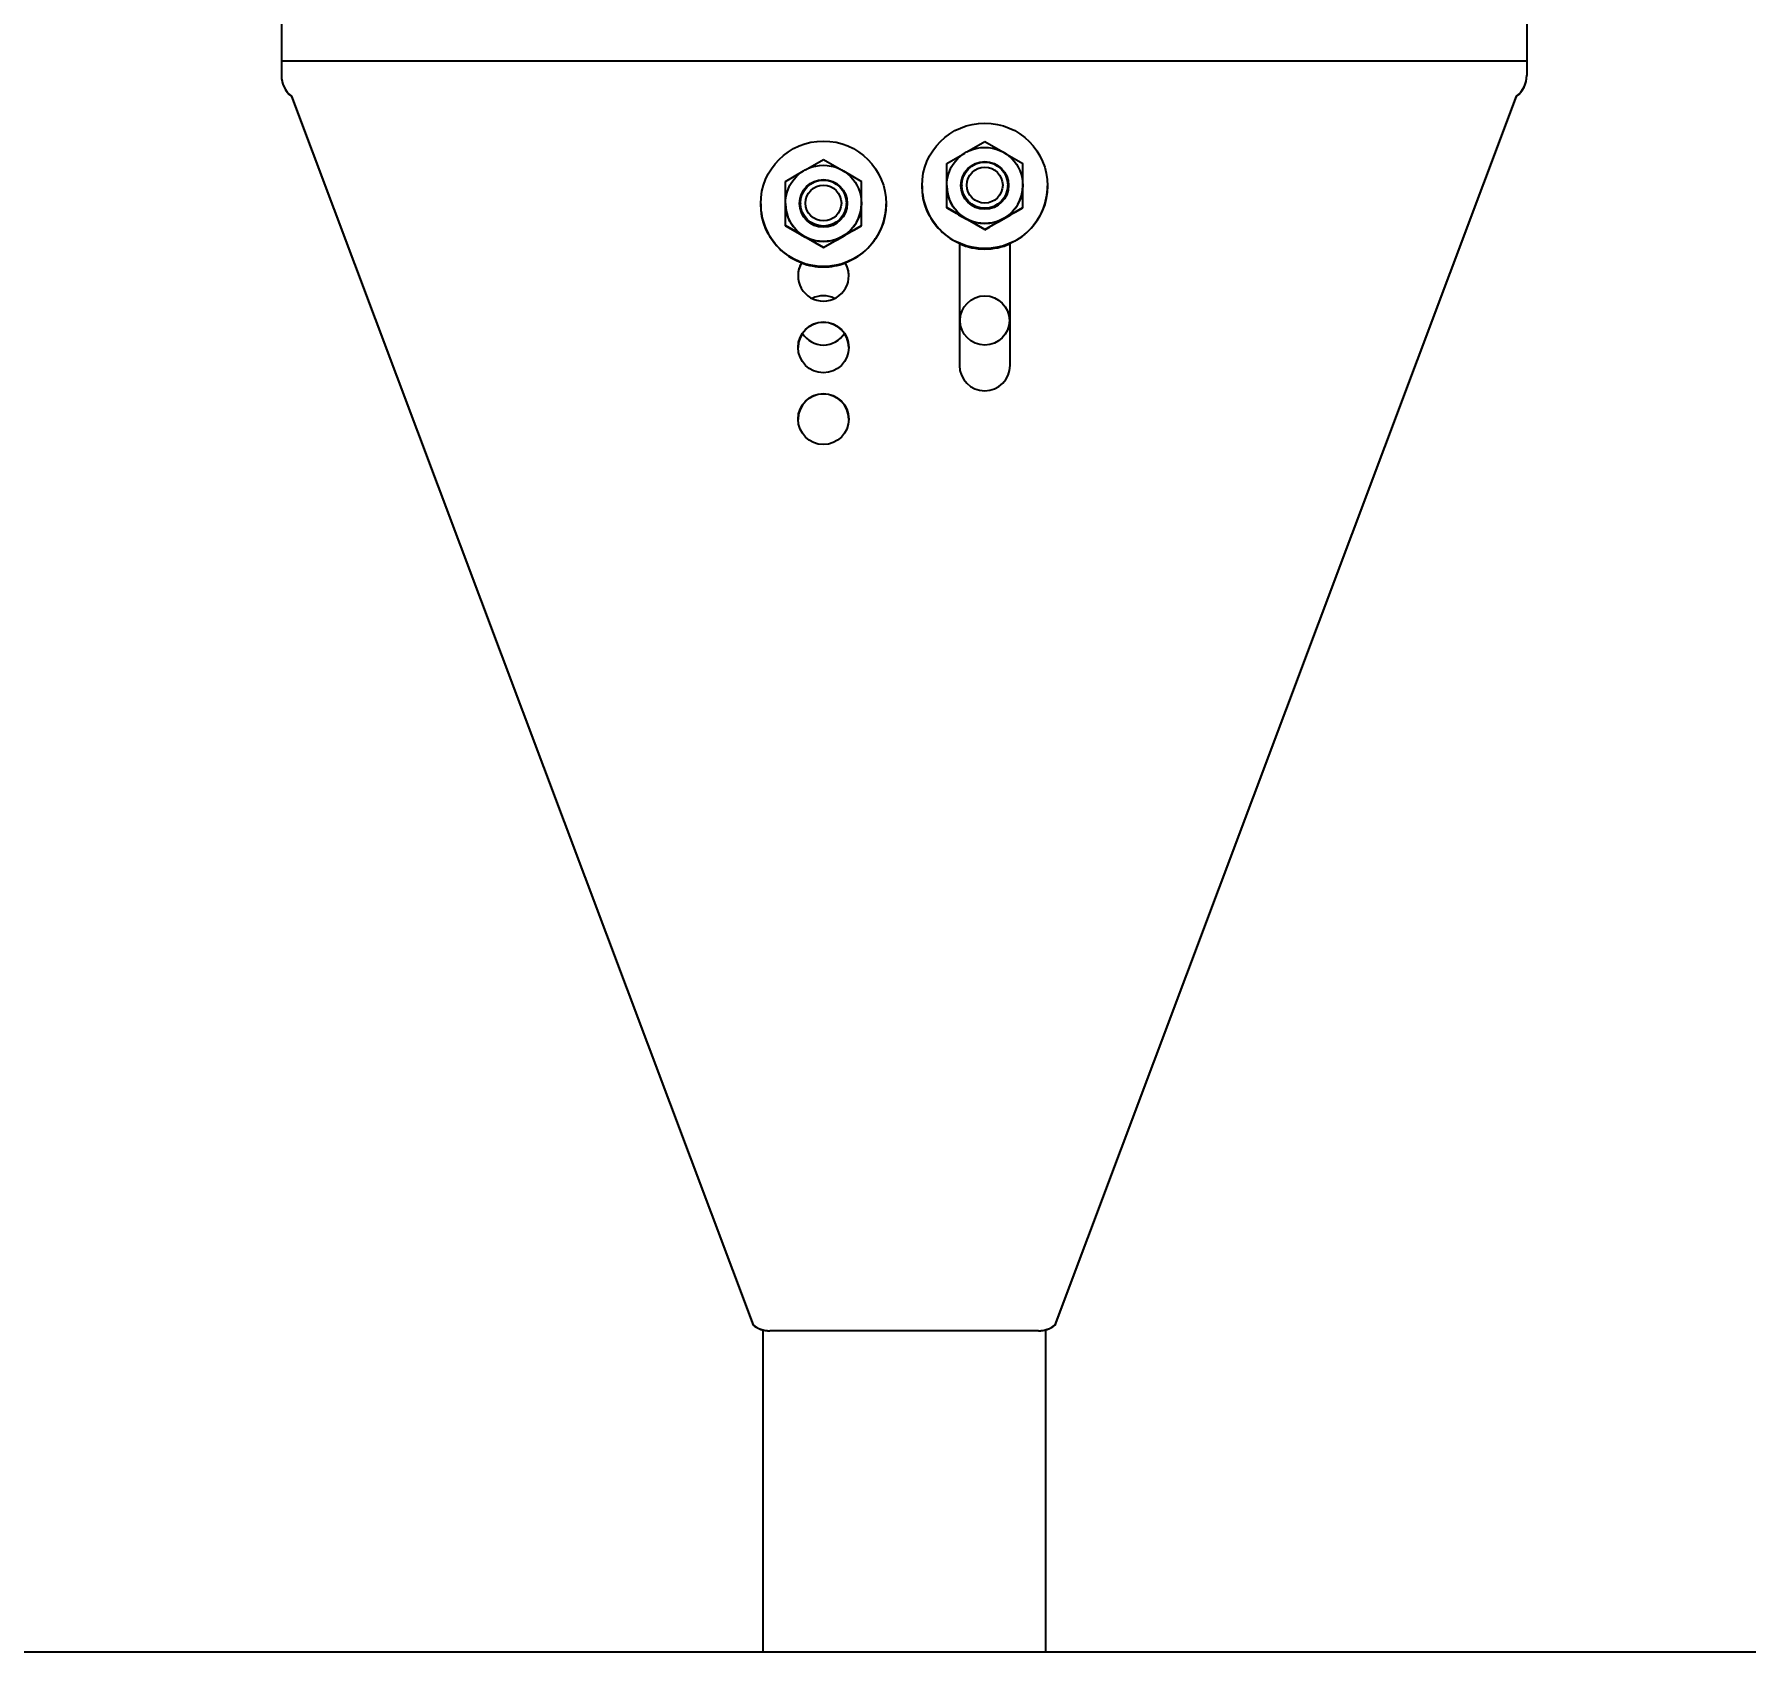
# Model space of a CAD drawing. Header units: feet. Extents: x -17 to 453, y -41 to 31.
# Drawn here: x 49.617 to 50.766, y -8.192 to -7.105 of the extents above; entities that cross this region are included whole.
import ezdxf
from ezdxf.enums import TextEntityAlignment as Align

# ---------------------------------------------------------------- set-up
doc = ezdxf.new("R2018")
doc.units = ezdxf.units.FT
doc.header["$MEASUREMENT"] = 0
doc.layers.add('G-ANNO-TEXT', color=1, linetype='Continuous')
doc.layers.add('S-ERTH', color=9, linetype='Continuous')
doc.styles.add('NEI-A', font='arial.ttf')
doc.styles.get("Standard").update_dxf_attribs({"font": 'arial.ttf'})

# ---------------------------------------------------------------- blocks, each defined once
blk = doc.blocks.new('DETAIL_TITLE')
at = {"style": 'NEI-A', "flags": 8}
blk.add_attdef('#', text='', height=0.2, dxfattribs=at).set_placement((0.5922, -0.5109), align=Align.MIDDLE_CENTER)
at = {"lineweight": 30, "style": '', "flags": 104}
blk.add_attdef('DETAIL_TITLE', text='', height=0.2, dxfattribs=at).set_placement((0.9099, -0.5251), align=Align.BOTTOM_LEFT)
at = {"style": 'NEI-A'}
for tag, p in [('SCALE:', (0.9386, -0.7379)), ('1"_=_', (1.5474, -0.7379))]:
    blk.add_attdef(tag, text='', height=0.1, dxfattribs=at).set_placement(p, align=Align.BOTTOM_LEFT)

msp = doc.modelspace()

# ---------------------------------------------------------------- linework, layer by layer
for p, q in [((49.78266, -7.08728), (49.78266, -7.13287)), ((50.61936, -7.08728), (50.61936, -7.13287)), ((49.78266, -7.12309), (50.61936, -7.12309)), ((49.78955, -7.1469), (50.09954, -7.97223)), ((49.78955, -7.1469), (49.78955, -7.14706)), ((49.78955, -7.14706), (50.09954, -7.97238)), ((50.30247, -7.97223), (50.61247, -7.1469)), ((50.30247, -7.97238), (50.61247, -7.14706)), ((50.61247, -7.1469), (50.61247, -7.14706)), ((50.22962, -7.19201), (50.24176, -7.185)), ((50.24307, -7.18424), (50.2552, -7.17724)), ((50.2552, -7.17724), (50.26732, -7.18424)), ((50.26864, -7.185), (50.28077, -7.19201)), ((50.12124, -7.20405), (50.13337, -7.19704)), ((50.13469, -7.19628), (50.14682, -7.18928)), ((50.14682, -7.18928), (50.15894, -7.19628)), ((50.16026, -7.19704), (50.17239, -7.20405)), ((50.22962, -7.22176), (50.22962, -7.19201)), ((50.28077, -7.22176), (50.28077, -7.19201)), ((50.12124, -7.2338), (50.12124, -7.20405)), ((50.17239, -7.2338), (50.17239, -7.20405)), ((50.21305, -7.20703), (50.21305, -7.20708)), ((50.23973, -7.20659), (50.23973, -7.20677)), ((50.27066, -7.20677), (50.27066, -7.20659)), ((50.29735, -7.20708), (50.29735, -7.20703)), ((50.10467, -7.21907), (50.10467, -7.21912)), ((50.13135, -7.21863), (50.13135, -7.21881)), ((50.16228, -7.21881), (50.16228, -7.21863)), ((50.18896, -7.21912), (50.18896, -7.21907)), ((50.24241, -7.22892), (50.22962, -7.22154)), ((50.23483, -7.22467), (50.22962, -7.22166)), ((50.22962, -7.22171), (50.23483, -7.22472)), ((50.23483, -7.22472), (50.23479, -7.22464)), ((50.23483, -7.22472), (50.23483, -7.22467)), ((50.2552, -7.23631), (50.24241, -7.22892)), ((50.2552, -7.23631), (50.26799, -7.22892)), ((50.26799, -7.22892), (50.28077, -7.22154)), ((50.13403, -7.24097), (50.12124, -7.23358)), ((50.12645, -7.23671), (50.12124, -7.2337)), ((50.12124, -7.23375), (50.12645, -7.23676)), ((50.12645, -7.23676), (50.12641, -7.23668)), ((50.12645, -7.23676), (50.12645, -7.23671)), ((50.14682, -7.24835), (50.13403, -7.24097)), ((50.14682, -7.24835), (50.15961, -7.24097)), ((50.15961, -7.24097), (50.17239, -7.23358)), ((50.2552, -7.23653), (50.2552, -7.23631)), ((50.14682, -7.24857), (50.14682, -7.24835)), ((50.23813, -7.24562), (50.23813, -7.32761)), ((50.27226, -7.32761), (50.27226, -7.24562)), ((50.09954, -7.97223), (50.09954, -7.97238)), ((50.10611, -7.97566), (50.10611, -8.19176)), ((50.11071, -7.9761), (50.11071, -7.97625)), ((50.2913, -7.9761), (50.11071, -7.9761)), ((50.2913, -7.97625), (50.11071, -7.97625)), ((50.2913, -7.9761), (50.2913, -7.97625)), ((50.2959, -7.97566), (50.2959, -8.19176)), ((50.30247, -7.97223), (50.30247, -7.97238))]:
    msp.add_line(p, q)
at = {"flags": 128}
for points in [[(50.2552, -7.23653), (50.24945, -7.23323), (50.24317, -7.22962), (50.24241, -7.22918)], [(50.14682, -7.24857), (50.14107, -7.24527), (50.13479, -7.24166), (50.13403, -7.24122)]]:
    msp.add_lwpolyline(points, dxfattribs=at)
for centre, radius in [((50.2552, -7.20702), 0.04215), ((50.14682, -7.21907), 0.04215), ((50.2552, -7.20676), 0.02558), ((50.14682, -7.2188), 0.02558), ((50.2552, -7.20676), 0.01602), ((50.2552, -7.20659), 0.01546), ((50.2552, -7.20656), 0.01204), ((50.14682, -7.2188), 0.01602), ((50.14682, -7.21863), 0.01546), ((50.14682, -7.2186), 0.01204), ((50.2552, -7.29746), 0.01656), ((50.14682, -7.31557), 0.01707), ((50.14682, -7.36373), 0.01707)]:
    msp.add_circle(centre, radius)
for centre, radius, start, end in [((49.80072, -7.13271), 0.01806, 180.00012, 231.78663), ((49.80072, -7.13287), 0.01806, 180.00013, 231.7866), ((50.60129, -7.13271), 0.01806, 308.21337, 359.99988), ((50.60129, -7.13287), 0.01806, 308.2134, 359.99987), ((50.2552, -7.20708), 0.04215, 180.00101, 270.00117), ((50.2552, -7.20677), 0.02558, 180.00041, 240.00148), ((50.2552, -7.20708), 0.04215, 269.9989, 359.99892), ((50.2552, -7.20677), 0.02558, 299.99852, 359.99957), ((50.14682, -7.21912), 0.04215, 180.00102, 270.00117), ((50.14682, -7.21882), 0.02558, 180.00043, 240.00149), ((50.14682, -7.21912), 0.04215, 269.9989, 359.99892), ((50.14682, -7.21882), 0.02558, 299.99852, 359.99959), ((52.39356, -3.50424), 4.30146, 239.79667, 239.99358), ((50.2552, -7.20677), 0.02558, 240.00105, 299.99895), ((48.13582, -3.53498), 4.26535, 299.79394, 299.99209), ((48.16684, -3.59048), 4.20178, 300.00407, 300.20565), ((52.2861, -3.51469), 4.30331, 239.79672, 239.99355), ((50.14682, -7.21881), 0.02558, 240.00106, 299.99894), ((48.02727, -3.54673), 4.26569, 299.79394, 299.99208), ((48.0577, -3.60121), 4.2033, 300.00412, 300.20563), ((50.2552, -7.20734), 0.04215, 246.11291, 270.00002), ((50.2552, -7.20734), 0.04215, 269.99997, 293.8871), ((50.14682, -7.2674), 0.01707, 149.13344, 270.00199), ((50.14682, -7.26756), 0.01707, 149.6552, 179.99993), ((50.14682, -7.21939), 0.04215, 249.58489, 270.00004), ((50.14682, -7.2674), 0.01707, 269.99828, 30.8663), ((50.14682, -7.21939), 0.04215, 269.99998, 290.41509), ((50.14682, -7.26756), 0.01707, 0.00007, 30.3448), ((50.14682, -7.29746), 0.01656, 62.9314, 117.0686), ((50.14682, -7.31572), 0.01707, 0.00162, 179.99838), ((50.14682, -7.29746), 0.01656, 211.55183, 328.44817), ((50.2552, -7.32761), 0.01707, 180.00167, 359.99833), ((50.14682, -7.36389), 0.01707, 0.0016, 179.9984), ((50.11071, -7.95803), 0.01806, 231.78634, 270.0002), ((50.11071, -7.95819), 0.01806, 231.78644, 269.99998), ((50.2913, -7.95803), 0.01806, 269.9998, 308.21366), ((50.2913, -7.95819), 0.01806, 270.00002, 308.21356)]:
    msp.add_arc(centre, radius, start, end)
at = {"layer": 'S-ERTH'}
msp.add_lwpolyline([(45.10162, -8.19176), (66.76526, -8.19176)], dxfattribs=at)

# ---------------------------------------------------------------- block references
at = {"layer": 'G-ANNO-TEXT'}
ref = msp.add_blockref('DETAIL_TITLE', (45.86472, 2.97376), dxfattribs=at)
lines = msp.add_mtext('{\\LMOTOR SUPPORT POST/END OF TRACKER GROUNDING (ABOVE GROUND)}', dxfattribs={"layer": '0', "insert": (46.77461, 2.74862), "char_height": 7.6528868, "attachment_point": 1})
ref.add_attrib('DETAIL_TITLE', '', (46.77461, 2.74862)).embed_mtext(lines)

doc.saveas('drawing.dxf')
